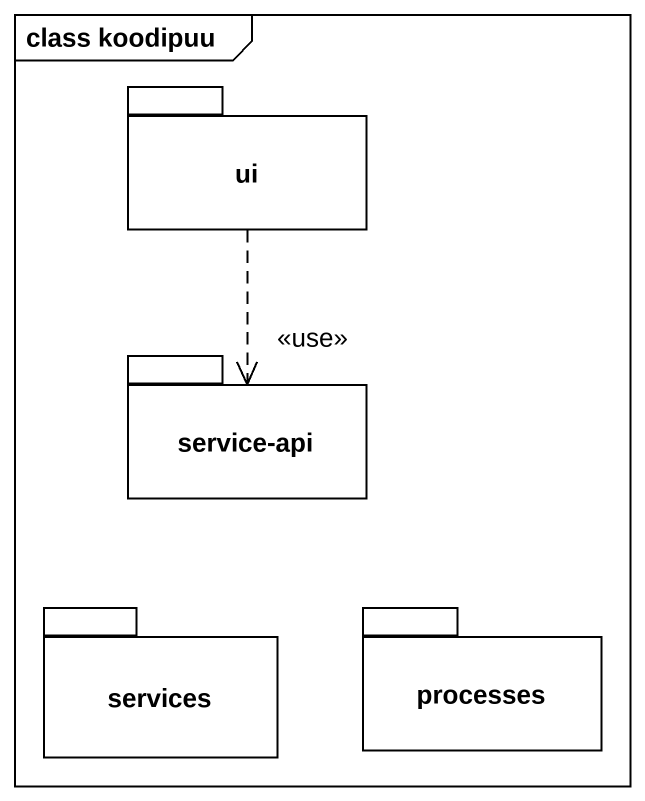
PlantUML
@startuml
mainframe class koodipuu
package ui {
}
package "service-api" as service_api {
}
package services {
}
package processes {
}
ui ..> service_api : <<use>>
@enduml
